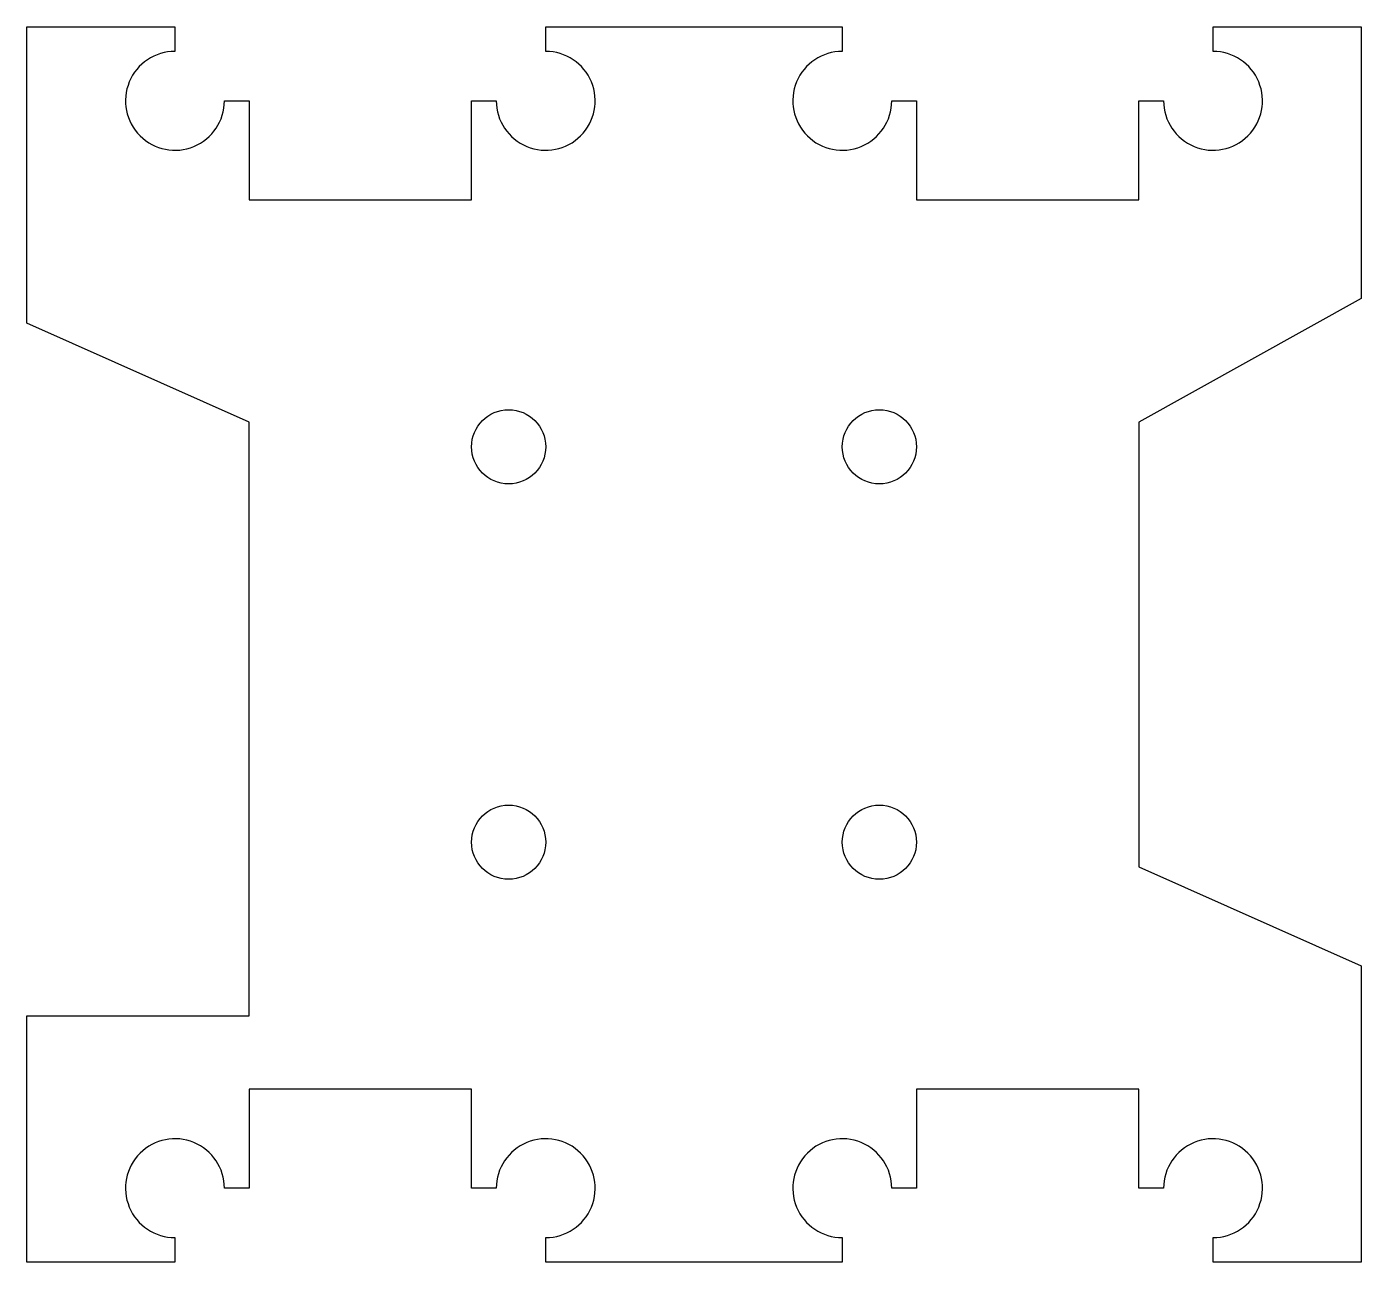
# Model space of a CAD drawing. Header units: millimetres. Extents: x -31 to 23, y -47 to 3.
import ezdxf

# ---------------------------------------------------------------- set-up
doc = ezdxf.new("R2010")
doc.units = ezdxf.units.MM
doc.layers.get('0').update_dxf_attribs({"linetype": 'CONTINUOUS'})

msp = doc.modelspace()

# ---------------------------------------------------------------- linework, layer by layer
msp.add_lwpolyline([(-31, -47), (-31, -37.025), (-22, -37.025), (-22, -13), (-31, -9), (-31, 3), (-25, 3), (-25, 2, 2.414214), (-23, 0), (-22, 0), (-22, -4), (-13, -4), (-13, 0), (-12, 0, 2.414214), (-10, 2), (-10, 3), (2, 3), (2, 2, 2.414214), (4, 0), (5, 0), (5, -4), (14, -4), (14, 0), (15, 0, 2.414214), (17, 2), (17, 3), (23, 3), (23, -8), (14, -13), (14, -31), (23, -35), (23, -47), (17, -47), (17, -46, 2.414214), (15, -44), (14, -44), (14, -40), (5, -40), (5, -44), (4, -44, 2.414214), (2, -46), (2, -47), (-10, -47), (-10, -46, 2.414214), (-12, -44), (-13, -44), (-13, -40), (-22, -40), (-22, -44), (-23, -44, 2.414214), (-25, -46), (-25, -47)], format="xyb", close=True)
for centre in [(-11.5, -14), (3.5, -14), (-11.5, -30), (3.5, -30)]:
    msp.add_circle(centre, 1.5)

doc.saveas('drawing.dxf')
